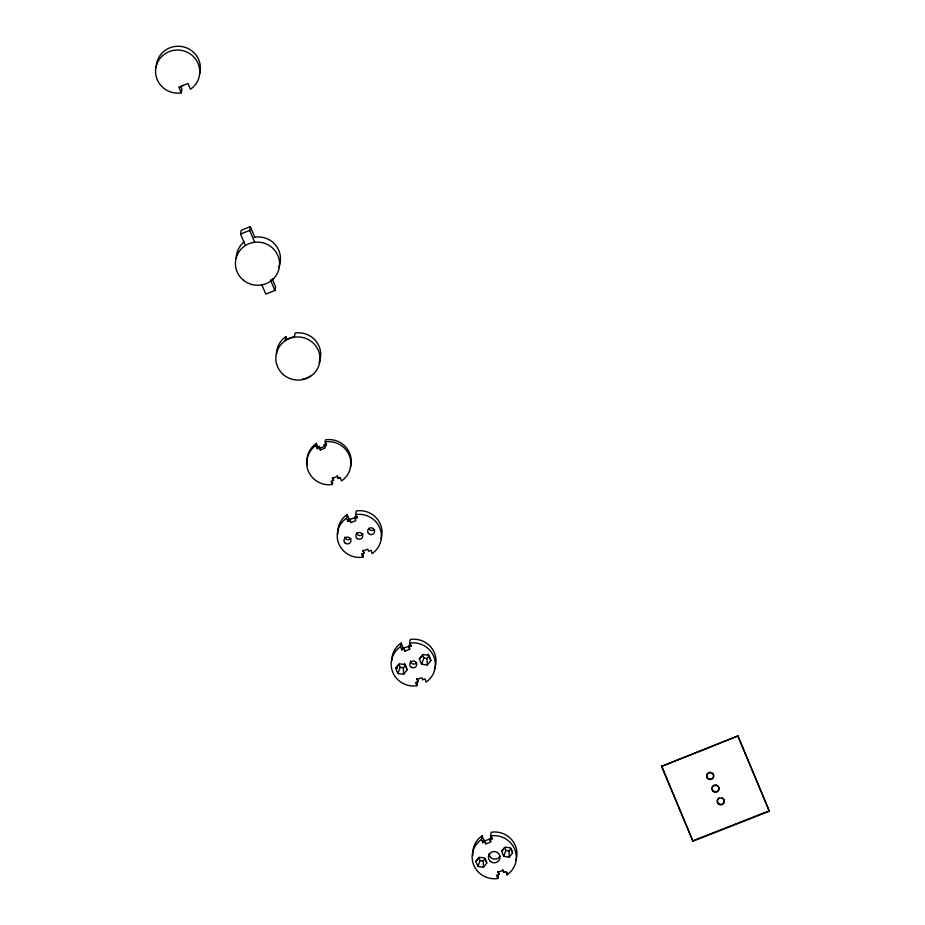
<?xml version="1.0" encoding="UTF-8"?>
<svg xmlns="http://www.w3.org/2000/svg" width="925" height="925" viewBox="0 0 925 925"><rect width="100%" height="100%" fill="white"/><g stroke="black" fill="none" stroke-linecap="round" stroke-linejoin="round"><path stroke-width="1.39" d="M181.277 92.87L178.837 87.077L187.995 83.481L190.423 89.274L191.648 88.407A22.119 21.553 9.6 0 0 189.394 53.407A22.119 21.553 9.6 0 0 156.152 66.45A22.119 21.553 9.6 0 0 179.774 93.067L181.277 92.87L181.913 89.101L180.942 86.777M244.975 244.57L240.558 234.037L241.194 230.267L250.34 226.671L254.768 237.205M254.676 242.292L249.704 230.441L250.34 226.671M261.902 284.865L265.776 294.081L274.922 290.496L275.558 286.715L272.239 278.818M276.529 354.113A22.119 21.553 9.6 0 1 284.657 337.533L285.871 336.665L285.235 340.435L285.756 340.065A22.119 21.553 9.6 0 1 293.745 336.931L294.381 336.85L295.017 333.069L296.52 332.873A22.119 21.553 9.6 0 1 319.033 362.831M317.344 448.66L317.217 447.249L319.368 446.405L319.495 447.816L317.344 448.66L316.015 445.503L316.373 443.422L315.147 444.289A22.119 21.553 9.6 0 0 307.435 465.078M324.34 445.908L326.49 445.064L326.363 443.653L324.212 444.497L325.23 448.024L320.385 449.92L319.368 446.405M326.49 445.064L325.161 441.907L325.519 439.826L327.022 439.629A22.119 21.553 9.6 0 1 350.263 467.599M333.613 480.318L332.457 477.578L333.613 480.318L331.058 481.312L332.387 484.469L330.884 484.677A22.119 21.553 9.6 0 1 314.801 446.37L316.015 445.503M332.387 484.469L332.734 482.387M337.174 476.467L337.301 475.681L338.458 478.422L337.174 476.467L332.329 478.364M347.869 521.342L347.742 519.931L349.893 519.087L350.02 520.498L347.869 521.342L346.54 518.185L347.164 514.543L345.938 515.41A22.119 21.553 9.6 0 0 337.914 534.107M354.865 518.601L357.015 517.757L356.888 516.347L354.738 517.191L355.755 520.706L350.91 522.613L349.893 519.087M357.015 517.757L355.686 514.601L356.31 510.958L357.813 510.75A22.119 21.553 9.6 0 1 381.054 538.732M346.54 518.185L345.326 519.052A22.119 21.553 9.6 0 0 361.409 557.359L362.912 557.162L363.525 553.52M401.843 649.87L401.704 648.46L403.855 647.616L403.994 649.026L401.843 649.87L400.513 646.714L401.126 643.072L399.912 643.939A22.119 21.553 9.6 0 0 391.784 660.519M409.717 649.234L408.838 647.118L410.989 646.274L410.85 644.864L408.7 645.708L409.717 649.234L404.884 651.131L403.855 647.616M410.989 646.274L409.659 643.118L410.284 639.476L411.775 639.279A22.119 21.553 9.6 0 1 434.288 669.237M418.1 681.528L416.955 678.8L418.1 681.528L415.556 682.523L416.886 685.691L415.383 685.888A22.119 21.553 9.6 0 1 399.288 647.581L400.513 646.714M416.886 685.691L417.499 682.037M482.804 842.652L482.665 841.241L484.816 840.397L484.954 841.808L482.804 842.652L481.474 839.495L482.087 835.853L480.861 836.72A22.119 21.553 9.6 0 0 472.837 855.417M489.799 839.912L491.95 839.067L491.811 837.645L489.66 838.489L490.678 842.016L485.833 843.912L484.816 840.397M491.95 839.067L490.62 835.899L491.233 832.257L492.736 832.061A22.119 21.553 9.6 0 1 515.988 860.042M499.061 874.322L497.916 871.581L499.061 874.322L496.517 875.316L497.835 878.472L496.332 878.669A22.119 21.553 9.6 0 1 480.248 840.362L481.474 839.495M497.835 878.472L498.459 874.83M502.622 870.46L502.761 869.673L503.905 872.414L502.622 870.46L497.777 872.356M490.62 835.899L492.123 835.703A22.119 21.553 9.6 0 1 508.207 874.009L506.993 874.877L507.397 872.448M661.537 766.42L738.034 735.907L769.357 811.225L692.941 841.218L661.537 766.42L738.034 735.907M692.941 841.218L661.618 765.9M477.936 866.494L480.063 860.551L478.849 857.648L475.832 861.487L477.936 866.494L483.417 867.257L486.793 863.025L485.186 858.539L483.232 860.99L483.417 867.257M503.767 856.353L505.894 850.41L504.68 847.508L501.662 851.358L503.767 856.353L509.247 857.117L512.623 852.885L511.016 848.398L509.062 850.85L509.247 857.117M397.877 673.516L400.178 667.341L398.964 664.439L395.669 668.243L397.877 673.516L403.647 674.313L407.197 669.85L405.312 665.329L403.358 667.781L403.647 674.313M421.557 664.219L423.858 658.045L422.644 655.154L419.349 658.947L421.557 664.219L427.327 665.029L430.877 660.566L428.992 656.033L427.026 658.484L427.327 665.029M395.669 668.243L399.218 663.78L404.988 664.589M419.349 658.947L422.898 654.484L428.668 655.293M475.832 861.487L479.208 857.255L484.688 858.018L486.793 863.025M501.662 851.358L505.038 847.115L510.519 847.878L512.623 852.885M310.754 375.816L310.222 376.197A22.119 21.553 9.6 0 1 302.244 379.331M180.502 86.823L182.653 85.979M240.558 234.037L249.704 230.441M319.888 448.174L325.114 446.116M338.053 478.572L340.608 477.578M357.212 516.728L349.373 519.815L347.164 514.543M362.912 557.162L361.583 554.006L364.138 553.011L362.982 550.271M364.138 553.011L362.854 551.057L367.699 549.149L368.578 551.254L371.133 550.271L372.058 553.578L373.284 552.699A22.119 21.553 9.6 0 0 357.189 514.393L355.686 514.601M409.879 645.766L403.346 648.332L401.126 643.072M416.828 679.574L421.661 677.678L422.945 679.632M422.552 679.782L425.095 678.788L426.032 682.095L427.257 681.228A22.119 21.553 9.6 0 0 411.163 642.921L409.659 643.118M492.146 838.038L484.295 841.114L482.087 835.853M503.512 872.564L506.056 871.57L506.993 874.877M693.033 840.698L769.438 810.705M325.161 441.907L326.664 441.711A22.119 21.553 9.6 0 1 342.759 480.017L341.533 480.884L340.203 477.728M423.858 658.045L427.026 658.484M400.178 667.341L403.358 667.781M505.894 850.41L509.062 850.85M480.063 860.551L483.232 860.99M737.942 736.427L769.357 811.225M428.171 654.102L430.877 660.566M270.493 279.963L274.922 290.496M285.871 336.665L286.981 339.29M324.212 444.497L324.976 446.324M354.738 517.191L355.501 519.018M490.042 839.403L490.817 841.23M319.495 447.816L320.385 449.92M350.02 520.498L350.91 522.613M403.994 649.026L404.884 651.131M484.954 841.808L485.833 843.912M316.373 443.422L318.027 447.365M404.502 663.398L407.197 669.85M408.7 645.708L408.838 647.118M713.684 776.144A3.492 3.399 9.6 0 1 708.469 778.596A3.492 3.399 9.6 0 1 708.111 772.942M708.897 772.502A3.492 3.399 9.6 0 1 710.689 772.294M712.354 772.988A3.492 3.399 9.6 0 1 713.684 775.254M718.76 787.036A3.492 3.399 9.6 0 1 715.372 791.707A3.492 3.399 9.6 0 1 712.447 786.701A3.492 3.399 9.6 0 1 718.309 786.262M724.067 799.674A3.492 3.399 9.6 0 1 722.171 804.103A3.492 3.399 9.6 0 1 717.615 802.218A3.492 3.399 9.6 0 1 719.511 797.789M722.182 797.812A3.492 3.399 9.6 0 1 722.968 798.263M499.997 856.226A5.827 5.666 9.6 0 1 489.036 853.729M416.655 662.867A3.492 3.399 9.6 0 1 410.399 660.866M397.137 668.405A5.827 5.666 9.6 0 1 396.675 667.515M397.218 667.885A5.827 5.666 9.6 0 1 396.756 666.994M363.005 533.841A3.492 3.399 9.6 0 1 356.507 532.939M374.197 529.609A3.492 3.399 9.6 0 1 368.613 528.337M350.933 538.466A3.492 3.399 9.6 0 1 344.759 537.067M254.121 237.297A22.119 21.553 9.6 0 1 278.783 266.967M236.268 258.248A22.119 21.553 9.6 0 1 244.397 241.668M156.198 67.571A22.119 21.553 9.6 0 1 181.601 46.516A22.119 21.553 9.6 0 1 199.442 74.312M712.666 790.863A3.492 3.399 9.6 0 0 718.667 790.158A3.492 3.399 9.6 0 0 715.002 785.441A3.492 3.399 9.6 0 0 712.666 790.863M717.973 803.513A3.492 3.399 9.6 0 0 723.974 802.808A3.492 3.399 9.6 0 0 720.309 798.09A3.492 3.399 9.6 0 0 717.973 803.513M707.359 778.226A3.492 3.399 9.6 0 0 713.36 777.52A3.492 3.399 9.6 0 0 709.695 772.803A3.492 3.399 9.6 0 0 707.359 778.226M489.926 860.978A5.827 5.666 9.6 0 0 499.778 858.955A5.827 5.666 9.6 0 0 492.99 851.636A5.827 5.666 9.6 0 0 489.926 860.978M410.688 666.671A3.492 3.399 9.6 0 0 416.597 665.468A3.492 3.399 9.6 0 0 412.527 661.074A3.492 3.399 9.6 0 0 410.688 666.671M368.555 533.505A3.492 3.399 9.6 0 0 374.463 532.291A3.492 3.399 9.6 0 0 370.393 527.898A3.492 3.399 9.6 0 0 368.555 533.505M356.726 538.153A3.492 3.399 9.6 0 0 362.623 536.939A3.492 3.399 9.6 0 0 358.553 532.546A3.492 3.399 9.6 0 0 356.726 538.153M344.886 542.802A3.492 3.399 9.6 0 0 350.783 541.587A3.492 3.399 9.6 0 0 346.713 537.194A3.492 3.399 9.6 0 0 344.886 542.802M283.304 374.567A22.119 21.553 9.6 0 0 319.599 362.97A22.119 21.553 9.6 0 0 290.878 338.018A22.119 21.553 9.6 0 0 283.304 374.567M242.87 279.743A22.119 21.553 9.6 0 0 279.165 268.146A22.119 21.553 9.6 0 0 250.444 243.194A22.119 21.553 9.6 0 0 242.87 279.743"/></g></svg>
